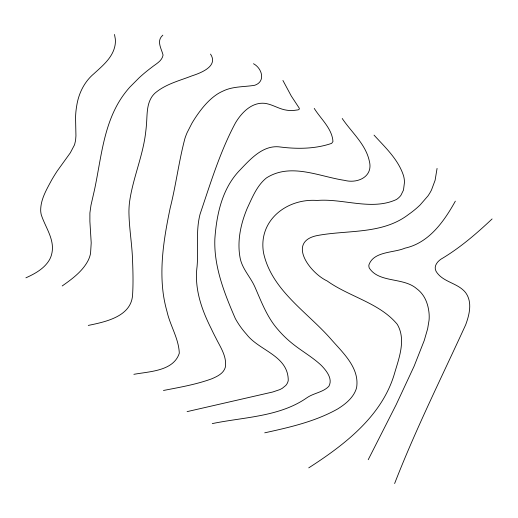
<?xml version="1.0" encoding="UTF-8"?>
<svg xmlns="http://www.w3.org/2000/svg" width="518" height="518" viewBox="0 0 518 518"><rect width="100%" height="100%" fill="white"/><g stroke="black" fill="none" stroke-linecap="round" stroke-linejoin="round"><path stroke-width="0.78" d="M437.069 168.428L435.107 180.277L431.533 189.899A66.783 54.371 9.7 0 1 427.887 196.018L420.163 204.914A111.817 91.032 9.7 0 1 408.566 214.446C382.834 234.253 349.132 229.96 319.062 235.224C285.735 240.488 309.647 272.818 327.117 280.931C349.313 296.827 379.558 302.9 397.267 324.32C406.034 339.173 399.378 357.129 394.865 372.254C382.77 415.604 344.884 444.612 308.741 467.858M394.625 483.527C415.624 429.409 441.576 377.454 465.695 324.754C469.308 314.879 472.474 302.59 465.986 293.175A20.649 16.809 9.7 0 0 463.869 290.695C455.756 282.608 442.126 281.559 436.046 271.27C433.152 265.753 438.241 260.412 442.877 258.035C460.852 247.131 476.832 233.314 492.1 218.946M368.22 459.706L396.14 404.746L414.141 366.148L424.261 340.449L427.648 328.755L429.059 320.221A57.867 47.112 9.7 0 0 428.8 311.078C427.874 304.422 425.55 297.766 421.03 292.683A28.807 23.452 9.7 0 0 416.582 288.63C403.405 277.124 378.982 283.132 369.263 267.994A10.787 8.78 9.7 0 1 368.861 265.086C373.51 251.146 393.596 253.043 404.959 248.161C429.066 242.871 444.055 221.4 455.341 201.165M162.846 35.159C156.086 40.922 161.467 48.582 163.06 55.07C162.095 61.15 155.698 64.012 151.411 67.586A182.77 148.796 9.7 0 0 139.148 77.784L129.901 87.063A129.688 105.581 9.7 0 0 120.234 99.819C104.416 124.864 101.379 155.057 95.791 183.482A418.382 340.611 9.7 0 1 94.276 190.818L90.967 205.322L89.899 212.976L89.886 221.38L91.207 242.884L90.553 253.406A42.541 34.628 9.7 0 1 88.274 260.211C82.615 271.341 72.157 278.937 62.199 285.962M25.9 277.823C34.842 273.789 44.172 268.725 49.333 260.017A33.424 27.214 9.7 0 0 51.535 254.675C55.517 240.229 45.435 227.745 41.265 214.743A32.757 26.671 9.7 0 1 40.676 210.502C40.592 199.391 46.614 189.439 51.703 179.953A259.583 211.331 9.7 0 1 57.174 171.082L70.306 152.842L74.553 144.775L75.576 140.456L75.939 135.781L75.563 117.897A116.2 94.6 9.7 0 1 75.893 111.914A118.402 96.393 9.7 0 1 76.716 105.776C78.6 93.518 84.317 81.773 93.907 73.731C102.642 65.734 112.95 57.446 115.087 45.085A36.577 29.779 9.7 0 0 115.294 38.902L114.504 34.473M187.102 411.629L272.792 391.99L279.837 389.601L282.239 388.338L285.781 385.463A14.595 11.882 9.7 0 0 288.254 380.38C288.222 355.497 259.091 350.77 246.536 334.278A95.37 77.642 9.7 0 1 235.308 318.518C224.456 293.479 213.727 266.53 214.866 238.759C216.595 214.763 221.931 189.413 238.837 171.231C249.812 159.822 262.885 144.289 280.594 147.041C297.552 149.158 315.456 148.964 331.669 143.356L332.957 141.492C332.116 128.522 320.746 118.913 314.238 108.411M264.724 432.828C289.691 427.318 315.184 421.6 337.665 408.955C345.765 403.91 353.891 397.358 356.578 387.794C359.861 367.786 342.625 352.551 330.743 338.876C307.012 311.842 271.665 290.216 263.558 252.952C257.912 220.597 286.707 198.2 317.145 200.46C343.259 198.264 371.684 210.968 396.445 199.501A21.225 17.282 9.7 0 0 400.958 195.241L403.483 190.08L404.48 182.342A38.585 31.41 9.7 0 0 403.6 175.965C398.433 159.609 385.295 147.455 374.035 135.133M88.274 325.421C105.296 321.898 131.067 316.692 132.563 295.189C133.275 284.052 133.035 272.869 132.602 261.726C132.226 244.917 129.06 228.289 128.93 211.474A135.664 110.444 9.7 0 1 129.468 202.609C132.692 178.36 143.195 155.678 145.791 131.281A219.224 178.477 9.7 0 0 146.555 123.265C147.196 114.588 146.717 105.232 151.405 97.513A28.691 23.355 9.7 0 1 155.031 93.117C165.52 84.104 179.39 80.763 191.997 75.835C200.887 72.934 218.615 66.226 210.515 54.092M163.468 390.475C179.694 387.309 196.121 384.511 211.7 378.82C217.152 376.482 223.543 373.556 225.311 367.333C227.124 356.682 220.39 347.17 215.909 338.066A289.543 235.722 9.7 0 1 211.156 328.496C201.496 309.317 194.224 288.403 197.067 266.595C198.595 249.126 195.577 231.196 200.097 214.07C210.528 183.217 220.04 151.677 235.47 122.883C241.511 112.743 251.606 102.143 264.452 103.302C272.248 104.17 278.865 109.091 286.609 110.172A28.755 23.407 9.7 0 0 292.806 110.574L298.187 109.855L299.242 109.207L299.313 108.256L291.278 96.024L282.925 80.465M212.263 423.607C243.823 417.042 279.409 416.925 306.779 397.856C313.604 393.013 322.928 392.437 328.852 386.311C333.048 378.839 326.431 370.733 321.432 365.52C312.425 356.98 301.424 350.977 291.848 343.136A106.876 87.011 9.7 0 1 278.153 329.798C267.081 317.437 261.383 301.69 254.798 286.745C250.311 276.683 241.822 268.466 239.989 257.258C237.056 240.669 240.805 223.608 247.235 208.275C252.298 197.494 256.915 185.567 266.472 177.901C290.747 162.464 319.14 176.56 344.574 180.361C357.627 183.832 373.478 176.696 369.315 161.014C365.643 144.069 351.541 132.362 342.223 118.492M133.877 374.326C149.255 371.458 173.491 371.257 179.299 353.231C178.788 338.623 170.157 325.686 167.016 311.564A186.713 152.007 9.7 0 1 163.209 293.376C159.479 264.763 164.381 235.91 170.202 207.925C176.016 184.932 178.846 161.273 184.945 138.371A101.437 82.582 9.7 0 1 187.115 132.653L191.848 123.394A180.672 147.086 9.7 0 1 196.316 116.297C202.033 107.945 208.605 99.896 217.107 94.257A45.293 36.875 9.7 0 1 222.811 91.174C232.776 86.195 244.082 87.05 254.726 85.282C265.851 81.572 262.134 68.305 253.483 63.72"/></g></svg>
